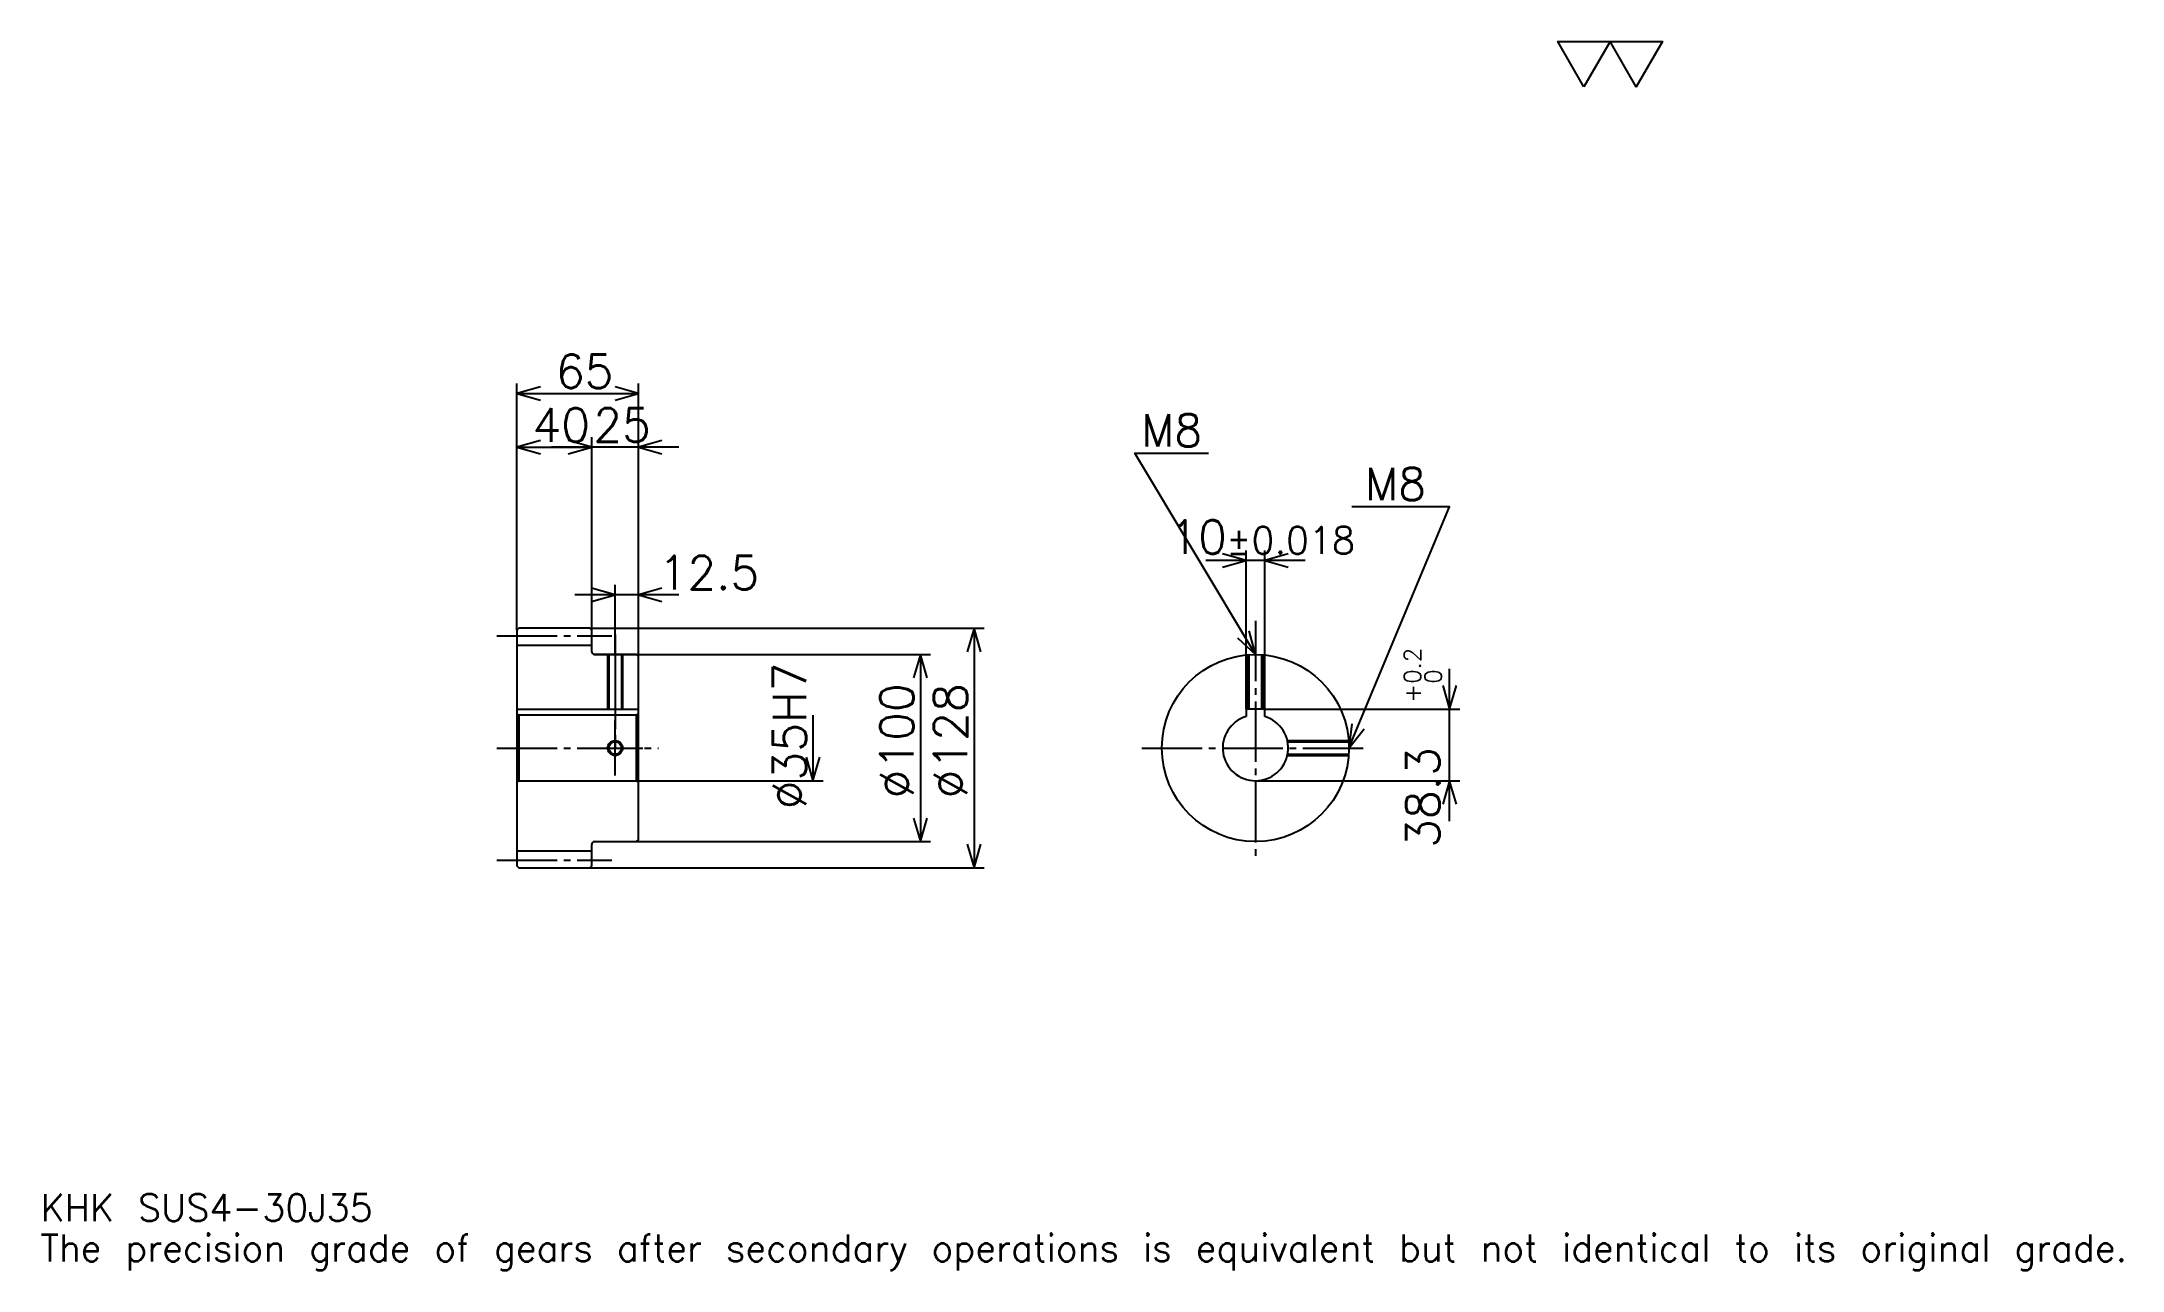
# Model space of a CAD drawing. Extents: x 36 to 1149, y 13 to 670.
import ezdxf

# ---------------------------------------------------------------- set-up
doc = ezdxf.new("R2010")
doc.units = 0
doc.linetypes.add('DASHDOT', pattern=[43.04348, 32.282609, -3.586957, 3.586957, -3.586957])
doc.layers.get('0').update_dxf_attribs({"linetype": 'CONTINUOUS'})
doc.layers.add('DASHDOT', color=6, linetype='DASHDOT')
doc.styles.add('KANJI', font='TXT', dxfattribs={"bigfont": 'BIGFONT'})

msp = doc.modelspace()

# ---------------------------------------------------------------- linework, layer by layer
at = {"color": 5}
for p, q in [((290.543457, 356.336975), (290.543457, 487.260895)), ((290.543457, 481.880463), (355.543457, 481.880463)), ((355.543457, 356.336975), (355.543457, 487.260895)), ((330.543457, 356.336975), (330.543457, 458.565247)), ((290.543457, 453.184814), (330.543457, 453.184814)), ((377.065186, 453.184814), (309.021729, 453.184814)), ((711.847778, 392.554382), (658.804321, 392.554382)), ((680.32605, 313.136963), (680.32605, 397.934814)), ((690.32605, 313.136963), (690.32605, 397.934814)), ((343.043457, 356.336975), (343.043457, 379.652191)), ((377.065186, 374.271759), (321.521729, 374.271759)), ((290.543457, 355.336975), (290.543457, 356.336975)), ((329.543457, 356.336975), (355.543457, 356.336975)), ((330.543457, 355.336975), (330.543457, 356.336975)), ((343.043457, 342.336975), (343.043457, 356.336975)), ((343.043457, 342.336975), (343.043457, 356.336975)), ((355.543457, 356.336975), (540.271729, 356.336975)), ((355.543457, 341.336975), (355.543457, 356.336975)), ((534.891296, 356.336975), (534.891296, 228.336975)), ((332.043457, 342.336975), (355.543457, 342.336975)), ((355.543457, 342.336975), (511.57605, 342.336975)), ((506.195618, 342.336975), (506.195618, 242.336975)), ((789.130432, 253.315231), (789.130432, 334.658722)), ((690.32605, 313.136963), (794.510864, 313.136963)), ((448.804321, 309.836975), (448.804321, 274.836975)), ((355.543457, 274.836975), (454.184753, 274.836975)), ((685.32605, 274.836975), (794.510864, 274.836975)), ((332.043457, 242.336975), (355.543457, 242.336975)), ((355.543457, 242.336975), (511.57605, 242.336975)), ((329.543457, 228.336975), (355.543457, 228.336975)), ((355.543457, 228.336975), (540.271729, 228.336975))]:
    msp.add_line(p, q, dxfattribs=at)
at = {"color": 4}
for p, q in [((290.543457, 347.336975), (330.543457, 347.336975)), ((290.543457, 313.136963), (355.543457, 313.136963)), ((291.543457, 309.836975), (291.543457, 274.836975)), ((354.543457, 309.836975), (355.543457, 310.836975)), ((354.543457, 274.836975), (355.543457, 273.836975)), ((290.543457, 237.336975), (330.543457, 237.336975))]:
    msp.add_line(p, q, dxfattribs=at)
at = {"color": 7}
msp.add_lwpolyline([(860.869568, 645.652161), (846.880432, 669.899963), (902.836975, 669.899963), (888.847839, 645.652161), (874.858704, 669.899963), (860.869568, 645.652161)], dxfattribs=at)
at = {"color": 5}
for points in [[(303.097809, 485.467407), (290.543457, 481.880463), (303.097809, 478.293518)], [(342.989105, 478.293518), (355.543457, 481.880463), (342.989105, 485.467407)], [(303.097809, 456.771759), (290.543457, 453.184814), (303.097809, 449.597839)], [(317.989105, 449.597839), (330.543457, 453.184814), (317.989105, 456.771759)], [(317.989105, 449.597839), (330.543457, 453.184814), (317.989105, 456.771759)], [(368.097809, 456.771759), (355.543457, 453.184814), (368.097809, 449.597839)], [(685.32605, 342.336975), (620.760864, 449.945679), (660.217407, 449.945679)], [(735.32605, 292.336975), (789.130371, 421.25), (736.760864, 421.25)], [(667.771729, 388.967407), (680.32605, 392.554382), (667.771729, 396.141327)], [(702.880432, 396.141327), (690.32605, 392.554382), (702.880432, 388.967407)], [(330.489105, 370.684814), (343.043457, 374.271759), (330.489105, 377.858704)], [(368.097809, 377.858704), (355.543457, 374.271759), (368.097809, 370.684814)], [(538.478271, 343.782623), (534.891296, 356.336975), (531.304321, 343.782623)], [(675.791138, 351.256775), (685.32605, 342.336975), (681.942749, 354.947723)], [(509.782593, 329.782623), (506.195618, 342.336975), (502.608673, 329.782623)], [(785.543457, 325.691315), (789.130432, 313.136963), (792.717407, 325.691315)], [(736.85144, 305.304291), (735.32605, 292.336975), (743.471802, 302.541138)], [(445.217346, 287.391327), (448.804321, 274.836975), (452.391296, 287.391327)], [(792.717407, 262.282623), (789.130432, 274.836975), (785.543457, 262.282623)], [(502.608673, 254.891327), (506.195618, 242.336975), (509.782593, 254.891327)], [(531.304321, 240.891327), (534.891296, 228.336975), (538.478271, 240.891327)]]:
    msp.add_lwpolyline(points, dxfattribs=at)
at = {"color": 4}
for points in [[(330.543457, 343.836975), (330.543457, 355.336975), (329.543457, 356.336975), (291.543457, 356.336975), (290.543457, 355.336975), (290.543457, 273.836975)], [(332.043457, 242.336975), (354.543457, 242.336975), (355.543457, 243.336975), (355.543457, 341.336975), (354.543457, 342.336975), (332.043457, 342.336975)], [(339.043457, 342.336975), (339.043457, 313.136963)], [(339.718445, 342.336975), (339.718445, 313.136963)], [(346.368469, 342.336975), (346.368469, 313.136963)], [(347.043457, 342.336975), (347.043457, 313.136963)], [(681.32605, 313.136963), (681.32605, 342.176727)], [(682.001099, 313.136963), (682.001099, 342.226288)], [(688.651123, 313.136963), (688.651123, 342.226288)], [(689.32605, 313.136963), (689.32605, 342.176727)], [(690.32605, 309.107483), (690.32605, 313.136963), (680.32605, 313.136963), (680.32605, 309.107483)], [(290.543457, 273.836975), (291.543457, 274.836975), (354.543457, 274.836975), (354.543457, 309.836975), (291.543457, 309.836975), (290.543457, 310.836975)], [(702.362793, 296.336975), (735.165833, 296.336975)], [(702.507324, 295.661987), (735.215393, 295.661987)], [(702.362793, 288.336975), (735.165833, 288.336975)], [(702.507324, 289.011963), (735.215393, 289.011963)], [(290.543457, 273.836975), (290.543457, 229.336975), (291.543457, 228.336975), (329.543457, 228.336975), (330.543457, 229.336975), (330.543457, 240.836975)]]:
    msp.add_lwpolyline(points, dxfattribs=at)
for centre, radius in [((685.32605, 292.336975), 50), ((343.043457, 292.336975), 3.325)]:
    msp.add_circle(centre, radius, dxfattribs=at)
at = {"color": 7}
msp.add_circle((343.043457, 292.336975), 4, dxfattribs=at)
at = {"color": 4}
for centre, radius, start, end in [((332.043457, 343.836975), 1.5, 180, 270), ((685.32605, 292.336975), 17.5, 106.601549926, 73.398450074), ((332.043457, 240.836975), 1.5, 90, 180)]:
    msp.add_arc(centre, radius, start, end, dxfattribs=at)
at = {"layer": 'DASHDOT', "color": 7}
for p, q in [((685.32605, 360.271759), (685.32605, 231.576111)), ((279.782593, 352.336975), (341.304321, 352.336975)), ((343.043457, 342.336975), (343.043457, 292.336975)), ((279.782593, 292.336975), (366.304321, 292.336975)), ((624.565186, 292.336975), (746.086914, 292.336975)), ((279.782593, 232.336975), (341.304321, 232.336975))]:
    msp.add_line(p, q, dxfattribs=at)
for points in [[(343.043457, 353.097839), (343.043457, 302.376099)], [(343.043457, 277.576111), (343.043457, 307.097839)], [(328.282593, 292.336975), (357.804321, 292.336975)]]:
    msp.add_lwpolyline(points, dxfattribs=at)

# ---------------------------------------------------------------- texts
at = {"color": 7, "style": 'KANJI'}
for s, height, p in [('65', 17.934783, (311.385864, 484.750031)), ('40', 17.934783, (298.885834, 456.054382)), ('25', 17.934783, (331.385864, 456.054382)), ('M8', 17.217392, (624.347778, 453.532623)), ('M8', 17.217392, (743.934753, 424.836975)), ('10', 17.934783, (639.337769, 396.141327)), ('%%p0.018', 14.347826, (669.645325, 396.141327)), ('12.5', 17.934783, (366.304321, 377.141327)), ('KHK SUS4-30J35', 14.347826, (35.869564, 39.45652)), ('The precision grade of gears after secondary operations is equivalent but not identical to its original grade.', 14.347826, (35.869564, 17.934782))]:
    msp.add_text(s, height=height, dxfattribs=at).set_placement(p)
for s, height, p in [('%%c35H7', 17.934783, (445.217346, 259.605988)), ('0.2', 8.967391, (773.706543, 326.690796)), ('%%c100', 17.934783, (502.608673, 265.434814)), ('%%c128', 17.934783, (531.304321, 265.434814)), ('+', 8.967391, (773.706543, 316.647308)), ('0', 8.967391, (784.82605, 326.690796)), ('38.3', 17.934783, (783.75, 239.018478))]:
    msp.add_text(s, height=height, rotation=90, dxfattribs=at).set_placement(p)

doc.saveas('drawing.dxf')
